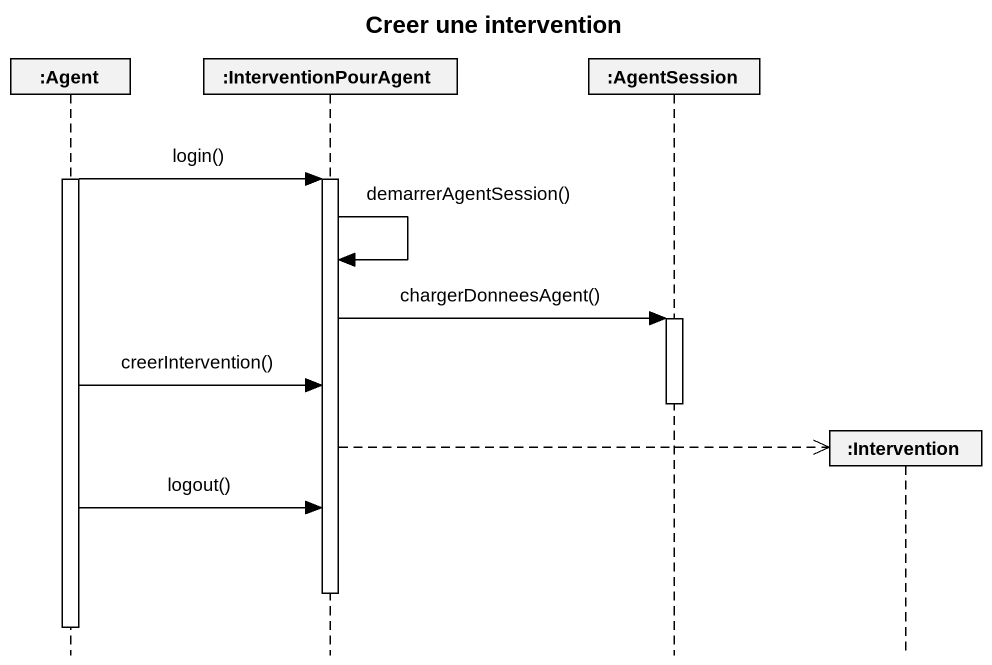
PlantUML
@startuml
title Creer une intervention
hide footbox
participant ":Agent" as Agent_
participant ":InterventionPourAgent" as InterventionPourAgent
participant ":AgentSession" as AgentSession
participant ":Intervention" as Intervention

activate Agent_
Agent_ -> InterventionPourAgent : login()
activate InterventionPourAgent
InterventionPourAgent -> InterventionPourAgent : demarrerAgentSession()
InterventionPourAgent -> AgentSession : chargerDonneesAgent()
activate AgentSession
Agent_ -> InterventionPourAgent : creerIntervention()
deactivate AgentSession
InterventionPourAgent -->> Intervention **
Agent_ -> InterventionPourAgent : logout()
deactivate InterventionPourAgent
deactivate Agent_
@enduml
